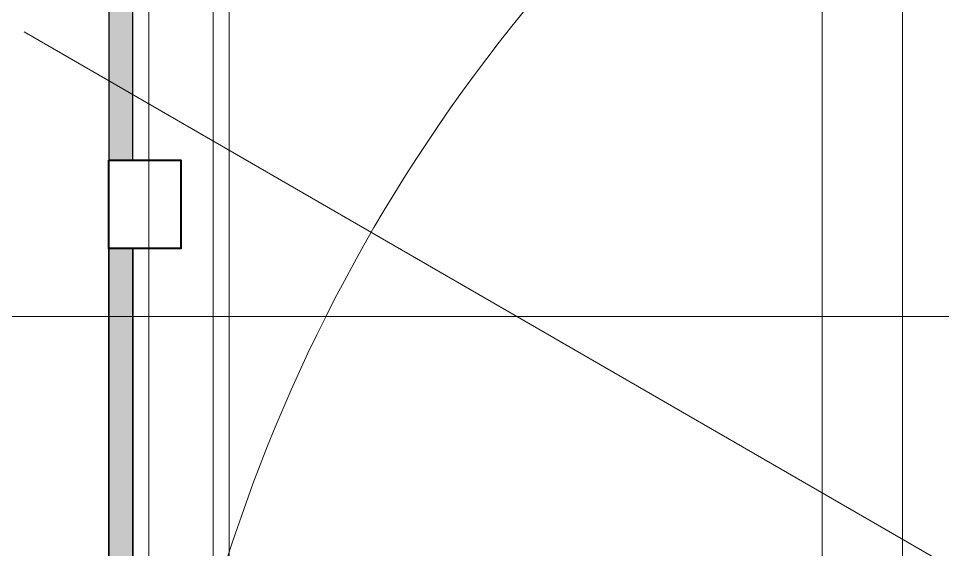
# Model space of a CAD drawing. Header units: millimetres. Extents: x 4739419 to 5837985, y 2291271 to 3446271.
# Drawn here: x 4999085 to 5010612, y 2410487 to 2417108 of the extents above; entities that cross this region are included whole.
import ezdxf

# ---------------------------------------------------------------- set-up
doc = ezdxf.new("R2010")
doc.units = ezdxf.units.MM
doc.layers.get('0').update_dxf_attribs({"color": 255})
doc.layers.add('XR-평면도$0$!!파라펫', color=9, linetype='Continuous')
for name, color, linetype, lineweight in [('XR-평면도$0$A-CNTL', 9, 'Continuous', 15), ('XR-평면도$0$A-CONC-LIN1', 9, 'Continuous', 40), ('XR-평면도$0$A-ELEV-LIN2', 9, 'Continuous', 25), ('XR-평면도$0$A-ELEV-LIN3', 9, 'Continuous', 18)]:
    doc.layers.add(name, color=color, linetype=linetype, lineweight=lineweight)

# ---------------------------------------------------------------- blocks, each defined once
blk = doc.blocks.new('XR-평면도$0$진입램프기둥 기준')
at = {"layer": 'XR-평면도$0$A-CONC-LIN1'}
blk.add_lwpolyline([(827799, 1261751), (826899, 1261751), (826899, 1262851), (827799, 1262851)], close=True, dxfattribs=at)
blk = doc.blocks.new('XR-평면도$0$RAMP_올라감(기준층) (210411)')
at = {"layer": 'XR-평면도$0$A-CNTL', "ltscale": 300}
for points in [[(11300, 40700), (11300, -40700)], [(20700, 40700), (20700, -40700)], [(0, -15000), (22257, -27850)]]:
    blk.add_lwpolyline(points, dxfattribs=at)
for points in [[(-20700, 15000), (-20700, -15000, 0.414214), (0, -35700, 0.414214), (20700, -15000), (20700, 15000, 0.414214), (0, 35700, 0.414214)], [(-11300, 15000), (-11300, -15000, 0.414214), (0, -26300, 0.414214), (11300, -15000), (11300, 15000, 0.414214), (0, 26300, 0.414214)]]:
    blk.add_lwpolyline(points, format="xyb", close=True, dxfattribs=at)
at = {"layer": 'XR-평면도$0$A-CONC-LIN1'}
blk.add_lwpolyline([(21200, -26250), (20300, -26250), (20300, -25150), (21200, -25150)], close=True, dxfattribs=at)
at = {"layer": 'XR-평면도$0$A-ELEV-LIN2'}
for p, q in [((20900, -15500), (20900, -25150)), ((20900, -26250), (20900, -35300))]:
    blk.add_line(p, q, dxfattribs=at)
blk.add_lwpolyline([(21200, -35300), (21200, 14500)], dxfattribs=at)
at = {"layer": 'XR-평면도$0$A-ELEV-LIN3'}
blk.add_lwpolyline([(19900, -36700), (19900, 15000, 0.414214), (0, 34900, 0.414214), (-19900, 15000), (-19900, -36700)], format="xyb", dxfattribs=at)
for points in [[(-12100, 15000), (-12100, -15000, 0.414214), (0, -27100, 0.414214), (12100, -15000), (12100, 15000, 0.414214), (0, 27100, 0.414214)], [(-19700, -15700), (-12280, -15700, 0.397632), (0, -27300, 0.397632), (12280, -15700), (19700, -15700), (19700, -34700), (-19700, -34700)]]:
    blk.add_lwpolyline(points, format="xyb", close=True, dxfattribs=at)
blk.add_blockref('XR-평면도$0$진입램프기둥 기준', (-806599, -1288001))
blk = doc.blocks.new('XR-평면도$0$중심선(210216)')
at = {"layer": 'XR-평면도$0$A-CNTL', "ltscale": 300}
for points in [[(143000, 206000), (143000, -10000)], [(-10000, 77000), (186000, 77000)]]:
    blk.add_lwpolyline(points, dxfattribs=at)
blk = doc.blocks.new('XR-평면도$0$3층진입램프 파라펫')
at = {"layer": 'XR-평면도$0$!!파라펫'}
h = blk.add_hatch(color=9, dxfattribs=at)
h.dxf.hatch_style = 1
h.paths.add_polyline_path([(619080, 1271607), (618780, 1271607), (618780, 1280657), (619080, 1280657)])
h = blk.add_hatch(color=9, dxfattribs=at)
h.dxf.hatch_style = 1
h.paths.add_polyline_path([(619080, 1270507), (618780, 1270507), (618780, 1260857), (619080, 1260857)])
for points in [[(618780, 1271607), (619080, 1271607), (619080, 1280657), (618780, 1280657)], [(618780, 1270507), (619080, 1270507), (619080, 1260857), (618780, 1260857)]]:
    blk.add_lwpolyline(points, close=True, dxfattribs=at)

msp = doc.modelspace()

# ---------------------------------------------------------------- block references
at = {"rotation": 180}
msp.add_blockref('XR-평면도$0$RAMP_올라감(기준층) (210411)', (5021411.8, 2389091.2), dxfattribs=at)
msp.add_blockref('XR-평면도$0$3층진입램프 파라펫', (4381432.1, 1143734.3))
msp.add_blockref('XR-평면도$0$3층진입램프 파라펫', (4381432.1, 1143734.3))
msp.add_blockref('XR-평면도$0$3층진입램프 파라펫', (4381432.1, 1143734.3))
at = {"layer": 'XR-평면도$0$A-CNTL'}
msp.add_blockref('XR-평면도$0$중심선(210216)', (4866111.8, 2336391.2), dxfattribs=at)

doc.saveas('drawing.dxf')
